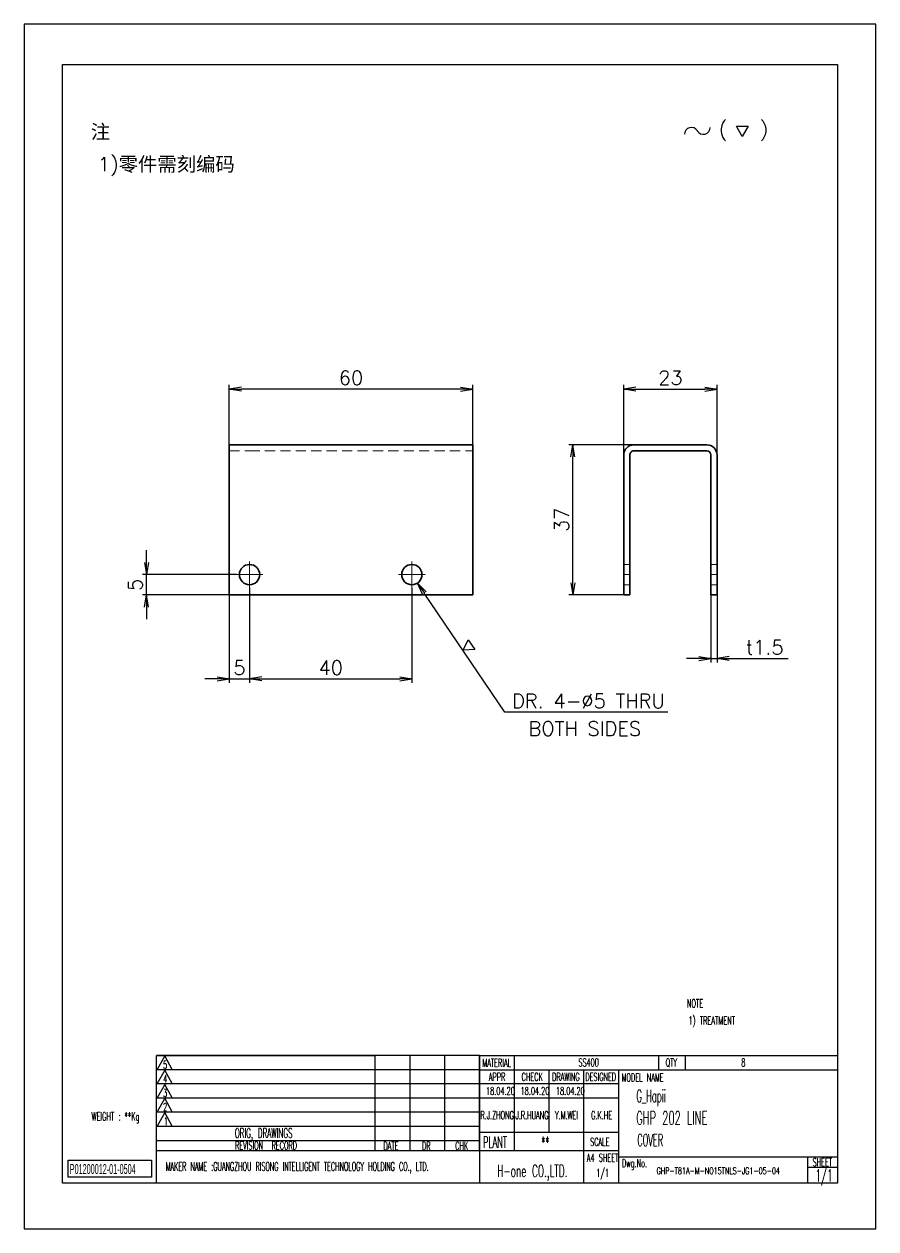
# Model space of a CAD drawing. Header units: millimetres. Extents: x 9439 to 18429, y 1498 to 3280.
# Drawn here: x 13031.9 to 13241.9, y 1498.1 to 1795.1 of the extents above; entities that cross this region are included whole.
import ezdxf
from ezdxf.enums import TextEntityAlignment as Align

# ---------------------------------------------------------------- set-up
doc = ezdxf.new("R2010")
doc.units = ezdxf.units.MM
doc.linetypes.add('CENTER-HOKUTO', pattern=[23, 20, -1, 1, -1])
doc.linetypes.add('HIDDEN-HOKUTO', pattern=[3.8, 2.5, -1.3])
doc.layers.add('AM_7', color=2, linetype='CENTER-HOKUTO', lineweight=30)
doc.layers.add('AM_HID', color=1, linetype='HIDDEN-HOKUTO', lineweight=25)
doc.layers.add('title_frame', color=7, linetype='Continuous')
doc.layers.add('word_dim', color=253, linetype='Continuous')
doc.styles.add('MX_NOTE_STANDARD', font='txt.shx', dxfattribs={"bigfont": 'bigfont.shx'})
doc.styles.get("Standard").update_dxf_attribs({"font": 'romans.shx', "bigfont": 'bigfont.shx'})
doc.dimstyles.new('RS1-1', dxfattribs={"dimtxt": 3.5, "dimasz": 3, "dimexe": 1, "dimexo": 0, "dimgap": 1, "dimtad": 3, "dimdsep": 46, "dimtxsty": 'Standard', "dimblk1": 'OPEN', "dimblk2": 'OPEN', "dimsah": 1, "dimcen": 0, "dimclrd": 256, "dimclre": 256, "dimclrt": 3, "dimazin": 2, "dimtfac": 1, "dimtmove": 0, "dimatfit": 3, "dimldrblk": 'OPEN', "dimfxl": 0, "dimtolj": 1, "dimtzin": 0, "dimarcsym": 0})

# ---------------------------------------------------------------- blocks, each defined once
blk = doc.blocks.new('A$C0CE446BE')
at = {"layer": 'title_frame'}
for p, q in [((-167.83, 0), (-167.83, 31.5)), ((-167.83, 31.5), (-113.92, 31.5)), ((-88.2, 31.5), (-167.83, 31.5)), ((-165.84, 31.38), (-167.72, 28.05)), ((-163.97, 28.05), (-165.84, 31.38)), ((-113.92, 8), (-113.92, 31.5)), ((-105.35, 8), (-105.35, 31.5)), ((-105.35, 8), (-105.35, 31.5)), ((-96.78, 8), (-96.78, 31.5)), ((-96.78, 8), (-96.78, 31.5)), ((-88.2, 8), (-88.2, 31.5)), ((-88.2, 31.5), (-88.2, 0)), ((-88.2, 31.5), (-88.2, 0)), ((-88.2, 31.5), (0, 31.5)), ((-79.62, 8), (-79.62, 31.5)), ((-44.1, 31.5), (-44.1, 28)), ((-37.53, 31.5), (-37.53, 28)), ((-113.92, 28), (-167.83, 28)), ((-88.2, 28), (-167.83, 28)), ((-167.72, 28.05), (-163.97, 28.05)), ((-165.84, 27.9), (-167.72, 24.58)), ((-163.97, 24.58), (-165.84, 27.9)), ((-88.2, 28), (0, 28)), ((-71.05, 12.6), (-71.05, 28)), ((-62.47, 0), (-62.47, 28)), ((-53.9, 0), (-53.9, 28)), ((-113.92, 24.5), (-167.83, 24.5)), ((-88.2, 24.5), (-167.83, 24.5)), ((-167.72, 24.58), (-163.97, 24.58)), ((-165.84, 24.37), (-167.72, 21.05)), ((-163.97, 21.05), (-165.84, 24.37)), ((-53.9, 24.5), (-88.2, 24.5)), ((-113.92, 21), (-167.83, 21)), ((-88.2, 21), (-167.83, 21)), ((-167.72, 21.05), (-163.97, 21.05)), ((-165.84, 20.96), (-167.72, 17.63)), ((-163.97, 17.63), (-165.84, 20.96)), ((-53.9, 21), (-88.2, 21)), ((-113.92, 17.5), (-167.83, 17.5)), ((-88.2, 17.5), (-167.83, 17.5)), ((-167.72, 17.63), (-163.97, 17.63)), ((-165.84, 17.43), (-167.72, 14.1)), ((-163.97, 14.1), (-165.84, 17.43)), ((-113.92, 14), (-167.83, 14)), ((-88.2, 14), (-167.83, 14)), ((-167.72, 14.1), (-163.97, 14.1)), ((-88.2, 12.6), (-53.9, 12.6)), ((-113.92, 10.5), (-167.83, 10.5)), ((-88.2, 10.5), (-167.83, 10.5)), ((-88.2, 8), (-167.83, 8)), ((-53.9, 8), (-88.2, 8)), ((-53.9, 6.5), (0, 6.5)), ((-7.35, 6.5), (-7.35, 0)), ((-7.35, 4), (0, 4)), ((0, 0), (-167.83, 0))]:
    blk.add_line(p, q, dxfattribs=at)
at = {"layer": 'title_frame', "color": 3, "style": 'MX_NOTE_STANDARD', "width": 0.5341}
for s, height, p in [('5', 1.92, (-166.24, 28.28)), ('MATERIAL', 1.973, (-87.53, 28.71)), ('QTY', 1.973, (-42.33, 28.8)), ('APPR', 1.973, (-85.93, 25.24)), ('CHECK', 1.973, (-77.84, 25.24)), ('DRAWING', 1.973, (-70.32, 25.24)), ('DESIGNED', 1.973, (-62.13, 25.24)), ('MODEL NAME', 1.973, (-53.2, 25.09)), ('4', 1.92, (-166.24, 24.8)), ('3', 1.92, (-166.24, 21.27)), ('2', 1.92, (-166.24, 17.86)), ('1', 1.92, (-166.04, 14.33)), ('ORIG, DRAWINGS', 2.4112, (-148.55, 11.16)), ('REVISION  RECORD', 1.9728, (-148.5, 8.32)), ('DATE', 1.973, (-111.89, 8.24)), ('DR', 1.973, (-102.39, 8.23)), ('CHK', 1.973, (-94.22, 8.27)), ('SCALE', 1.973, (-60.95, 9.22)), ('A4 SHEET', 1.973, (-61.77, 5.32)), ('MAKER NAME :GUANGZHOU RISONG INTELLIGENT TECHNOLOGY HOLDING CO., LTD.', 2.16, (-165.6, 3.07))]:
    blk.add_text(s, height=height, dxfattribs=at).set_placement(p)
blk = doc.blocks.new('A$C4356167B')
at = {"layer": 'word_dim', "ltscale": 2}
blk.add_blockref('A$C0CE446BE', (0, 0), dxfattribs=at)
at = {"layer": 'title_frame', "color": 3, "style": 'MX_NOTE_STANDARD', "width": 0.5341}
for s, height, p in [('PLANT', 2.74, (-87.36, 8.77)), ('Dwg.No.', 1.973, (-53.11, 3.98))]:
    blk.add_text(s, height=height, dxfattribs=at).set_placement(p)
blk = doc.blocks.new('shiage0')
at = {"layer": 'word_dim', "color": 3, "linetype": 'Continuous'}
for centre, start, end in [((1.69, 0), 30, 180), ((4.61, 1.69), 210, 0)]:
    blk.add_arc(centre, 1.69, start, end, dxfattribs=at)
blk = doc.blocks.new('12')
at = {"layer": 'title_frame', "color": 3, "linetype": 'Continuous'}
blk.add_lwpolyline([(20.46, 3.03), (19.01, 5.53), (21.9, 5.53)], close=True, dxfattribs=at)
blk.add_blockref('shiage0', (6.23, 3.56), dxfattribs=at)
blk.add_text('(   )', height=3.5, dxfattribs=at).set_placement((14.64, 3.08))
blk = doc.blocks.new('_Open')
at = {"color": 0, "lineweight": -2}
for p, q in [((-1, 0.167), (0, 0)), ((-1, -0.167), (0, 0)), ((0, 0), (-1, 0))]:
    blk.add_line(p, q, dxfattribs=at)
blk = doc.blocks.new('*D46')
at = {"layer": 'DEFPOINTS', "color": 0, "linetype": 'Continuous', "ltscale": 2}
for p in [(13167.14, 1691.41), (13183.88, 1691.41), (13180.45, 1654.41)]:
    blk.add_point(p, dxfattribs=at)
at = {"layer": 'word_dim', "linetype": 'Continuous', "lineweight": -2, "ltscale": 2}
for p, q in [((13183.88, 1691.41), (13166.14, 1691.41)), ((13167.14, 1657.41), (13167.14, 1688.41)), ((13180.45, 1654.41), (13166.14, 1654.41))]:
    blk.add_line(p, q, dxfattribs=at)
at = {"layer": 'word_dim', "linetype": 'Continuous', "lineweight": -2, "ltscale": 2, "xscale": 3, "yscale": 3, "zscale": 3}
for p, rotation in [((13167.14, 1691.41), 90), ((13167.14, 1654.41), 270)]:
    blk.add_blockref('_Open', p, dxfattribs=dict(at, rotation=rotation))
at = {"layer": 'word_dim', "color": 3, "linetype": 'Continuous', "ltscale": 2, "insert": (13164.39, 1672.91), "char_height": 3.5, "attachment_point": 5, "rotation": 90}
blk.add_mtext('\\A1;37', dxfattribs=at)
blk = doc.blocks.new('*D47')
at = {"layer": 'DEFPOINTS', "color": 0, "linetype": 'Continuous', "ltscale": 2}
for p in [(13202.7, 1705.16), (13179.7, 1686.79), (13202.7, 1684.78)]:
    blk.add_point(p, dxfattribs=at)
at = {"layer": 'word_dim', "linetype": 'Continuous', "lineweight": -2, "ltscale": 2}
for p, q in [((13179.7, 1686.79), (13179.7, 1706.16)), ((13182.7, 1705.16), (13199.7, 1705.16)), ((13202.7, 1684.78), (13202.7, 1706.16))]:
    blk.add_line(p, q, dxfattribs=at)
at = {"layer": 'word_dim', "linetype": 'Continuous', "lineweight": -2, "ltscale": 2, "xscale": 3, "yscale": 3, "zscale": 3, "rotation": 180}
blk.add_blockref('_Open', (13179.7, 1705.16), dxfattribs=at)
at = {"layer": 'word_dim', "linetype": 'Continuous', "lineweight": -2, "ltscale": 2, "xscale": 3, "yscale": 3, "zscale": 3}
blk.add_blockref('_Open', (13202.7, 1705.16), dxfattribs=at)
at = {"layer": 'word_dim', "color": 3, "linetype": 'Continuous', "ltscale": 2, "insert": (13191.2, 1707.91), "char_height": 3.5, "attachment_point": 5}
blk.add_mtext('\\A1;23', dxfattribs=at)
blk = doc.blocks.new('*D48')
at = {"layer": 'DEFPOINTS', "color": 0, "linetype": 'Continuous', "ltscale": 2}
for p in [(13082.46, 1705.16), (13082.46, 1691.41), (13142.46, 1691.41)]:
    blk.add_point(p, dxfattribs=at)
at = {"layer": 'word_dim', "linetype": 'Continuous', "lineweight": -2, "ltscale": 2}
for p, q in [((13082.46, 1691.41), (13082.46, 1706.16)), ((13139.46, 1705.16), (13085.46, 1705.16)), ((13142.46, 1691.41), (13142.46, 1706.16))]:
    blk.add_line(p, q, dxfattribs=at)
at = {"layer": 'word_dim', "linetype": 'Continuous', "lineweight": -2, "ltscale": 2, "xscale": 3, "yscale": 3, "zscale": 3, "rotation": 180}
blk.add_blockref('_Open', (13082.46, 1705.16), dxfattribs=at)
at = {"layer": 'word_dim', "linetype": 'Continuous', "lineweight": -2, "ltscale": 2, "xscale": 3, "yscale": 3, "zscale": 3}
blk.add_blockref('_Open', (13142.46, 1705.16), dxfattribs=at)
at = {"layer": 'word_dim', "color": 3, "linetype": 'Continuous', "ltscale": 2, "insert": (13112.46, 1707.91), "char_height": 3.5, "attachment_point": 5}
blk.add_mtext('\\A1;60', dxfattribs=at)
blk = doc.blocks.new('*D49')
at = {"layer": 'DEFPOINTS', "color": 0, "linetype": 'Continuous', "ltscale": 2}
for p in [(13201.2, 1654.41), (13202.7, 1654.41), (13202.7, 1638.73)]:
    blk.add_point(p, dxfattribs=at)
at = {"layer": 'word_dim', "linetype": 'Continuous', "lineweight": -2, "ltscale": 2}
for p, q in [((13201.2, 1654.41), (13201.2, 1637.73)), ((13202.7, 1654.41), (13202.7, 1637.73)), ((13198.2, 1638.73), (13195.2, 1638.73)), ((13201.2, 1638.73), (13202.7, 1638.73)), ((13205.7, 1638.73), (13220.2, 1638.73))]:
    blk.add_line(p, q, dxfattribs=at)
at = {"layer": 'word_dim', "linetype": 'Continuous', "lineweight": -2, "ltscale": 2, "xscale": 3, "yscale": 3, "zscale": 3}
blk.add_blockref('_Open', (13201.2, 1638.73), dxfattribs=at)
at = {"layer": 'word_dim', "linetype": 'Continuous', "lineweight": -2, "ltscale": 2, "xscale": 3, "yscale": 3, "zscale": 3, "rotation": 180}
blk.add_blockref('_Open', (13202.7, 1638.73), dxfattribs=at)
at = {"layer": 'word_dim', "color": 3, "linetype": 'Continuous', "ltscale": 2, "insert": (13214.45, 1641.48), "char_height": 3.5, "attachment_point": 5}
blk.add_mtext('\\A1;t1.5', dxfattribs=at)
blk = doc.blocks.new('*D50')
at = {"layer": 'DEFPOINTS', "color": 0, "linetype": 'Continuous', "ltscale": 2}
for p in [(13062.02, 1659.41), (13084.21, 1659.41), (13082.46, 1654.41)]:
    blk.add_point(p, dxfattribs=at)
at = {"layer": 'word_dim', "linetype": 'Continuous', "lineweight": -2, "ltscale": 2}
for p, q in [((13062.02, 1662.41), (13062.02, 1665.41)), ((13084.21, 1659.41), (13061.02, 1659.41)), ((13062.02, 1654.41), (13062.02, 1659.41)), ((13082.46, 1654.41), (13061.02, 1654.41)), ((13062.02, 1651.41), (13062.02, 1648.41))]:
    blk.add_line(p, q, dxfattribs=at)
at = {"layer": 'word_dim', "linetype": 'Continuous', "lineweight": -2, "ltscale": 2, "xscale": 3, "yscale": 3, "zscale": 3}
for p, rotation in [((13062.02, 1659.41), 270), ((13062.02, 1654.41), 90)]:
    blk.add_blockref('_Open', p, dxfattribs=dict(at, rotation=rotation))
at = {"layer": 'word_dim', "color": 3, "linetype": 'Continuous', "ltscale": 2, "insert": (13059.27, 1656.91), "char_height": 3.5, "attachment_point": 5, "rotation": 90}
blk.add_mtext('\\A1;5', dxfattribs=at)
blk = doc.blocks.new('*D51')
at = {"layer": 'DEFPOINTS', "color": 0, "linetype": 'Continuous', "ltscale": 2}
for p in [(13082.46, 1654.41), (13087.46, 1656.16), (13087.46, 1633.71)]:
    blk.add_point(p, dxfattribs=at)
at = {"layer": 'word_dim', "linetype": 'Continuous', "lineweight": -2, "ltscale": 2}
for p, q in [((13082.46, 1654.41), (13082.46, 1632.71)), ((13087.46, 1656.16), (13087.46, 1632.71)), ((13079.46, 1633.71), (13076.46, 1633.71)), ((13082.46, 1633.71), (13087.46, 1633.71)), ((13090.46, 1633.71), (13093.46, 1633.71))]:
    blk.add_line(p, q, dxfattribs=at)
at = {"layer": 'word_dim', "linetype": 'Continuous', "lineweight": -2, "ltscale": 2, "xscale": 3, "yscale": 3, "zscale": 3}
blk.add_blockref('_Open', (13082.46, 1633.71), dxfattribs=at)
at = {"layer": 'word_dim', "linetype": 'Continuous', "lineweight": -2, "ltscale": 2, "xscale": 3, "yscale": 3, "zscale": 3, "rotation": 180}
blk.add_blockref('_Open', (13087.46, 1633.71), dxfattribs=at)
at = {"layer": 'word_dim', "color": 3, "linetype": 'Continuous', "ltscale": 2, "insert": (13084.96, 1636.46), "char_height": 3.5, "attachment_point": 5}
blk.add_mtext('\\A1;5', dxfattribs=at)
blk = doc.blocks.new('*D52')
at = {"layer": 'DEFPOINTS', "color": 0, "linetype": 'Continuous', "ltscale": 2}
for p in [(13087.46, 1656.16), (13127.46, 1656.16), (13127.46, 1633.71)]:
    blk.add_point(p, dxfattribs=at)
at = {"layer": 'word_dim', "linetype": 'Continuous', "lineweight": -2, "ltscale": 2}
for p, q in [((13087.46, 1656.16), (13087.46, 1632.71)), ((13127.46, 1656.16), (13127.46, 1632.71)), ((13090.46, 1633.71), (13124.46, 1633.71))]:
    blk.add_line(p, q, dxfattribs=at)
at = {"layer": 'word_dim', "linetype": 'Continuous', "lineweight": -2, "ltscale": 2, "xscale": 3, "yscale": 3, "zscale": 3, "rotation": 180}
blk.add_blockref('_Open', (13087.46, 1633.71), dxfattribs=at)
at = {"layer": 'word_dim', "linetype": 'Continuous', "lineweight": -2, "ltscale": 2, "xscale": 3, "yscale": 3, "zscale": 3}
blk.add_blockref('_Open', (13127.46, 1633.71), dxfattribs=at)
at = {"layer": 'word_dim', "color": 3, "linetype": 'Continuous', "ltscale": 2, "insert": (13107.46, 1636.46), "char_height": 3.5, "attachment_point": 5}
blk.add_mtext('\\A1;40', dxfattribs=at)
blk = doc.blocks.new('*D53')
at = {"layer": 'DEFPOINTS', "color": 0, "linetype": 'Continuous', "ltscale": 2}
for p in [(13126.06, 1661.48), (13128.86, 1657.34)]:
    blk.add_point(p, dxfattribs=at)
at = {"layer": 'word_dim', "linetype": 'Continuous', "lineweight": -2, "ltscale": 2}
for p, q in [((13150.4, 1625.52), (13130.54, 1654.86)), ((13190.6, 1625.52), (13150.4, 1625.52))]:
    blk.add_line(p, q, dxfattribs=at)
at = {"layer": 'word_dim', "linetype": 'Continuous', "lineweight": -2, "ltscale": 2, "xscale": 3, "yscale": 3, "zscale": 3, "rotation": 124.0949136091904}
blk.add_blockref('_Open', (13128.86, 1657.34), dxfattribs=at)
at = {"layer": 'word_dim', "color": 3, "linetype": 'Continuous', "ltscale": 2, "insert": (13171, 1628.27), "char_height": 3.5, "attachment_point": 5}
blk.add_mtext('\\A1;DR. 4-∅5 THRU', dxfattribs=at)
blk = doc.blocks.new('shiage1')
at = {"layer": 'word_dim', "color": 3, "linetype": 'Continuous'}
for p, q in [((0, 0), (-1.44, 2.5)), ((-1.44, 2.5), (1.44, 2.5)), ((1.44, 2.5), (0, 0))]:
    blk.add_line(p, q, dxfattribs=at)

msp = doc.modelspace()

# ---------------------------------------------------------------- linework, layer by layer
at = {"color": 7, "lineweight": 35, "ltscale": 0.0625}
for p, q in [((13082.459, 1688.91), (13082.459, 1691.41)), ((13142.459, 1688.91), (13142.459, 1691.41))]:
    msp.add_line(p, q, dxfattribs=at)
at = {"color": 7, "lineweight": 35, "ltscale": 0.125}
msp.add_line((13082.459, 1691.41), (13087.459, 1691.41), dxfattribs=at)
at = {"color": 7, "lineweight": 35}
for p, q in [((13087.459, 1691.41), (13142.459, 1691.41)), ((13082.459, 1688.91), (13082.459, 1654.41)), ((13142.459, 1688.91), (13142.459, 1654.41)), ((13179.699, 1688.91), (13179.699, 1654.41)), ((13181.199, 1654.41), (13181.199, 1688.91)), ((13201.199, 1688.91), (13201.199, 1654.41)), ((13202.699, 1654.41), (13202.699, 1688.91)), ((13142.459, 1654.41), (13082.459, 1654.41))]:
    msp.add_line(p, q, dxfattribs=at)
at = {"color": 7, "lineweight": 35, "ltscale": 0.45}
for p, q in [((13200.199, 1691.41), (13182.199, 1691.41)), ((13182.199, 1689.91), (13200.199, 1689.91))]:
    msp.add_line(p, q, dxfattribs=at)
at = {"color": 7, "lineweight": 35, "ltscale": 0.0375}
for p, q in [((13179.699, 1654.41), (13181.199, 1654.41)), ((13201.199, 1654.41), (13202.699, 1654.41))]:
    msp.add_line(p, q, dxfattribs=at)
at = {"color": 7, "lineweight": 35}
for centre in [(13087.459, 1659.41), (13127.459, 1659.41)]:
    msp.add_circle(centre, 2.5, dxfattribs=at)
for centre, radius, start, end in [((13182.199, 1688.91), 2.5, 90, 180.00001), ((13200.199, 1688.91), 2.5, 0, 90), ((13182.199, 1688.91), 1, 90, 180.00001), ((13200.199, 1688.91), 1, 0, 90)]:
    msp.add_arc(centre, radius, start, end, dxfattribs=at)
at = {"layer": 'AM_7', "color": 2, "lineweight": 13}
for p, q in [((13087.459, 1662.66), (13087.459, 1656.16)), ((13127.459, 1662.66), (13127.459, 1656.16)), ((13090.709, 1659.41), (13084.209, 1659.41)), ((13130.709, 1659.41), (13124.209, 1659.41)), ((13181.349, 1659.41), (13179.548, 1659.41)), ((13202.849, 1659.41), (13201.048, 1659.41))]:
    msp.add_line(p, q, dxfattribs=at)
at = {"layer": 'AM_HID', "color": 1, "lineweight": 13}
for p, q in [((13082.459, 1689.91), (13087.459, 1689.91)), ((13087.459, 1689.91), (13142.459, 1689.91)), ((13181.199, 1661.91), (13179.699, 1661.91)), ((13181.199, 1661.91), (13179.699, 1661.91)), ((13202.699, 1661.91), (13201.199, 1661.91)), ((13202.699, 1661.91), (13201.199, 1661.91)), ((13181.199, 1656.91), (13179.699, 1656.91)), ((13181.199, 1656.91), (13179.699, 1656.91)), ((13202.699, 1656.91), (13201.199, 1656.91)), ((13202.699, 1656.91), (13201.199, 1656.91))]:
    msp.add_line(p, q, dxfattribs=at)
at = {"layer": 'title_frame'}
for p, q in [((13041.368, 1785.121), (13232.368, 1785.121)), ((13041.368, 1509.371), (13041.368, 1785.121)), ((13046.368, 1785.121), (13232.368, 1785.121)), ((13232.368, 1785.121), (13232.368, 1509.371)), ((13144.168, 1540.871), (13144.168, 1537.371)), ((13042.722, 1515.061), (13063.25, 1515.061)), ((13042.722, 1510.861), (13042.722, 1515.061)), ((13063.25, 1515.061), (13063.25, 1510.861)), ((13232.368, 1509.371), (13041.368, 1509.371)), ((13063.25, 1510.861), (13042.722, 1510.861)), ((13232.368, 1509.371), (13178.468, 1509.371)), ((13232.368, 1509.371), (13178.468, 1509.371))]:
    msp.add_line(p, q, dxfattribs=at)
at = {"layer": 'title_frame', "color": 4}
msp.add_lwpolyline([(13031.868, 1498.121), (13241.868, 1498.121), (13241.868, 1795.121), (13031.868, 1795.121)], close=True, dxfattribs=at)

# ---------------------------------------------------------------- block references
at = {"layer": 'word_dim', "linetype": 'Continuous', "ltscale": 2}
msp.add_blockref('12', (13188.463, 1764.397), dxfattribs=at)
at = {"layer": 'word_dim', "color": 3, "linetype": 'Continuous', "ltscale": 2, "rotation": 304.0949136090981}
msp.add_blockref('shiage1', (13140.08, 1640.765), dxfattribs=at)
at = {"layer": 'word_dim', "ltscale": 2}
msp.add_blockref('A$C4356167B', (13232.368, 1509.371), dxfattribs=at)

# ---------------------------------------------------------------- texts
at = {"ltscale": 2, "char_height": 3.5, "attachment_point": 1}
for s, insert, width in [('{\\fSimSun|b0|i0|c134|p2;\\C3;注}', (13048.309, 1770.328), 10.36469), ('{\\Fromans,bigfont|c134;\\C3;1)\\fSimSun|b0|i0|c134|p2;零件需刻编码}', (13050.069, 1762.342), 96.90613)]:
    msp.add_mtext(s, dxfattribs=dict(at, insert=insert, width=width))
at = {"linetype": 'Continuous', "insert": (13182.845, 1530.392), "char_height": 3, "width": 50.9, "attachment_point": 4}
msp.add_mtext('{\\W0.5;\\C3;G_Hapii }', dxfattribs=at)
at = {"color": 3, "linetype": 'Continuous', "insert": (13187.8, 1513.234), "char_height": 1.6, "width": 37.13137, "attachment_point": 1}
msp.add_mtext('{\\W0.65;GHP-T81A-M-NO15TNLS-JG1-05-04}', dxfattribs=at)
at = {"layer": 'title_frame', "color": 3, "style": 'MX_NOTE_STANDARD'}
for s, height, width, p in [('NOTE', 2, 0.5341, (13195.276, 1552.727)), ('NOTE', 1.96, 0.545, (13195.276, 1552.727)), ('NOTE', 1.96, 0.545, (13195.276, 1552.727)), ('1) TREATMENT', 2, 0.5341, (13195.665, 1548.503)), ('1) TREATMENT', 1.96, 0.545, (13195.665, 1548.503)), ('1) TREATMENT', 1.96, 0.545, (13195.665, 1548.503)), ('SS400', 1.9728, 0.5341, (13168.541, 1538.17)), ('8', 1.973, 0.5341, (13208.669, 1538.17)), ('18.04.20', 1.9, 0.5341, (13145.755, 1531.195)), ('18.04.20', 1.9, 0.5341, (13154.267, 1531.195)), ('18.04.20', 1.9, 0.5341, (13162.984, 1531.195)), ('WEIGHT : ', 2, 0.5341, (13048.505, 1524.859)), ('**Kg', 2, 0.5341, (13056.652, 1524.859)), ('GHP 202 LINE', 3.3, 0.5341, (13182.807, 1523.822)), ('**', 2.74, 0.5341, (13159.361, 1518.141)), ('COVER', 2.94, 0.5, (13183.055, 1518.558)), ('SHEET', 1.9728, 0.5341, (13226.258, 1513.583)), ('H-one CO.,LTD.', 3, 0.5341, (13148.524, 1510.921)), ('1/1', 1.9728, 0.5341, (13172.949, 1510.94)), ('1/1', 3, 0.5341, (13226.975, 1509.847))]:
    msp.add_text(s, height=height, dxfattribs=dict(at, width=width)).set_placement(p)
at = {"layer": 'title_frame', "color": 3, "style": 'MX_NOTE_STANDARD', "width": 0.5341}
for s, p in [('R.J.ZHONG', (13148.5, 1524.578)), ('J.R.HUANG', (13157.095, 1524.556)), ('Y.M.WEI', (13165.575, 1524.56)), ('G.K.HE', (13174.245, 1524.556))]:
    msp.add_text(s, height=1.9728, dxfattribs=at).set_placement(p, align=Align.BOTTOM_CENTER)
at = {"layer": 'title_frame', "color": 3, "insert": (13043.136, 1514.105), "char_height": 2.45, "width": 4.1107, "attachment_point": 1, "style": 'MX_NOTE_STANDARD'}
msp.add_mtext('{\\f3 of 9 Barcode|b0|i0|c0|p82;\\W0.5;P01200012-01-0504}', dxfattribs=at)
at = {"layer": 'word_dim', "color": 3, "linetype": 'Continuous', "ltscale": 2, "insert": (13156.218, 1623.208), "char_height": 3.5, "width": 51.96428, "attachment_point": 1}
msp.add_mtext('BOTH SIDES', dxfattribs=at)

# ---------------------------------------------------------------- dimensions: what is measured, and where the dimension line sits
at = {"layer": 'word_dim', "linetype": 'Continuous', "ltscale": 2}
for base, p1, p2, picture, middle in [((13082.459, 1705.16), (13142.459, 1691.41), (13082.459, 1691.41), '*D48', (13112.459, 1707.91)), ((13202.699, 1705.16), (13179.699, 1686.785), (13202.699, 1684.781), '*D47', (13191.199, 1707.91)), ((13087.459, 1633.711), (13082.459, 1654.41), (13087.459, 1656.16), '*D51', (13084.959, 1636.461)), ((13127.459, 1633.711), (13087.459, 1656.16), (13127.459, 1656.16), '*D52', (13107.459, 1636.461))]:
    dim = msp.add_linear_dim(base=base, p1=p1, p2=p2, dimstyle='RS1-1', dxfattribs=at)
    dim.commit()
    dim.dimension.update_dxf_attribs({"geometry": picture, "text_midpoint": middle})
for base, p1, p2, picture, middle in [((13167.139, 1691.41), (13180.449, 1654.41), (13183.879, 1691.41), '*D46', (13164.389, 1672.91)), ((13062.024, 1659.41), (13082.459, 1654.41), (13084.209, 1659.41), '*D50', (13059.274, 1656.91))]:
    dim = msp.add_linear_dim(base=base, p1=p1, p2=p2, angle=90, dimstyle='RS1-1', dxfattribs=at)
    dim.commit()
    dim.dimension.update_dxf_attribs({"geometry": picture, "text_midpoint": middle})
dim = msp.add_diameter_dim_2p(p1=(13126.058, 1661.481), p2=(13128.86, 1657.34), text='DR. 4-<> THRU', dimstyle='RS1-1', override={"dimtoh": 1, "dimtofl": 0}, dxfattribs=at)
dim.commit()
dim.dimension.update_dxf_attribs({"geometry": '*D53', "text_midpoint": (13171.001, 1625.519), "dimtype": 163})
dim = msp.add_linear_dim(base=(13202.699, 1638.729), p1=(13201.199, 1654.41), p2=(13202.699, 1654.41), text='t<>', dimstyle='RS1-1', dxfattribs=at)
dim.commit()
dim.dimension.update_dxf_attribs({"geometry": '*D49', "text_midpoint": (13214.449, 1641.479)})

doc.saveas('drawing.dxf')
